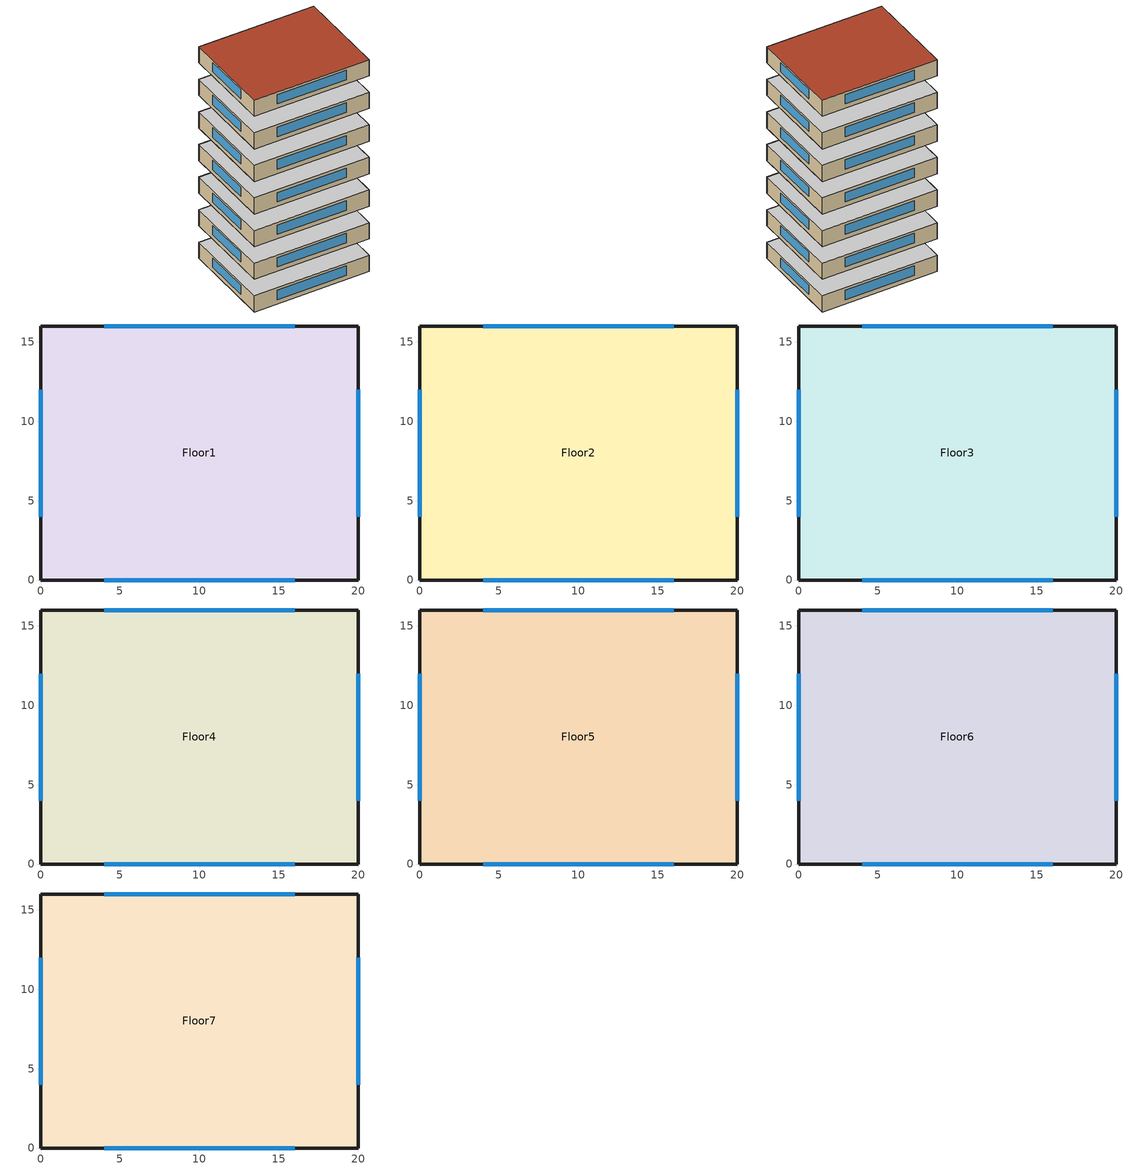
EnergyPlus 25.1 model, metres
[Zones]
Floor1
 floor ground (GroundFloor): 0,0 0,16 20,16 20,0 z0
 wall outside (ExteriorWall): 0,16 20,16 20,0 0,0 0,16 z0:3
 window (WindowConstruction): 16,0 4,0 / 4,16 16,16 / 20,12 20,4 / 0,4 0,12 z0.8:2.5
Floor2
 floor to Floor1 (InteriorFloor): 0,0 0,16 20,16 20,0 z6
 wall outside (ExteriorWall): 0,16 20,16 20,0 0,0 0,16 z6:9
 window (WindowConstruction): 16,0 4,0 / 4,16 16,16 / 20,12 20,4 / 0,4 0,12 z6.8:8.5
Floor3
 floor to Floor2 (InteriorFloor): 0,0 0,16 20,16 20,0 z12
 wall outside (ExteriorWall): 0,16 20,16 20,0 0,0 0,16 z12:15
 window (WindowConstruction): 16,0 4,0 / 4,16 16,16 / 20,12 20,4 / 0,4 0,12 z12.8:14.5
Floor4
 floor to Floor3 (InteriorFloor): 0,0 0,16 20,16 20,0 z18
 wall outside (ExteriorWall): 0,16 20,16 20,0 0,0 0,16 z18:21
 window (WindowConstruction): 16,0 4,0 / 4,16 16,16 / 20,12 20,4 / 0,4 0,12 z18.8:20.5
Floor5
 floor to Floor4 (InteriorFloor): 0,0 0,16 20,16 20,0 z24
 wall outside (ExteriorWall): 0,16 20,16 20,0 0,0 0,16 z24:27
 window (WindowConstruction): 16,0 4,0 / 4,16 16,16 / 20,12 20,4 / 0,4 0,12 z24.8:26.5
Floor6
 floor to Floor5 (InteriorFloor): 0,0 0,16 20,16 20,0 z30
 wall outside (ExteriorWall): 0,16 20,16 20,0 0,0 0,16 z30:33
 window (WindowConstruction): 16,0 4,0 / 4,16 16,16 / 20,12 20,4 / 0,4 0,12 z30.8:32.5
Floor7
 floor to Floor6 (InteriorFloor): 0,0 0,16 20,16 20,0 z36
 wall outside (ExteriorWall): 0,16 20,16 20,0 0,0 0,16 z36:39
 window (WindowConstruction): 16,0 4,0 / 4,16 16,16 / 20,12 20,4 / 0,4 0,12 z36.8:38.5
 roof outside (Roof): 20,0 20,16 0,16 0,0 z39
[Building]
Sjostaden_2_7Zone: North Axis=0; Terrain=City; Loads Convergence Tolerance Value=0.04; Temperature Convergence Tolerance Value=0.4; Solar Distribution (for inter-zone)=FullInteriorAndExterior; Maximum Number of Warmup Days=25; Minimum Number of Warmup Days=6
[Site:Location]
Stockholm: Latitude=59.35; Longitude=17.95; Time Zone (CET)=1; Elevation (m)=44
[Site:GroundTemperature:BuildingSurface]
5, 5, 6, 8, 11, 14, 16, 16, 14, 11, 8, 5
[Site:GroundTemperature:Deep]
8, 8, 8, 8, 8, 8, 8, 8, 8, 8, 8, 8
[Material] Roughness=MediumRough
Concrete200: Thickness (m)=0.2; Conductivity (W/m-K)=1.7; Density (kg/m3)=2300; Specific Heat (J/kg-K)=900
Concrete150: Thickness (m)=0.15; Conductivity (W/m-K)=1.7; Density (kg/m3)=2300; Specific Heat (J/kg-K)=900
WallInsulation: Thickness (reduced for thermal bridge effect)=0.22; Conductivity (mineral wool) -> Effective U~0.14 W/m2K incl. bridges=0.035; Density=30; Specific Heat=840
RoofInsulation: Thickness (reduced for thermal bridge effect)=0.3; Density=30; Specific Heat=840; Conductivity -> Effective U~0.10 W/m2K incl. bridges=0.035
FloorInsulation: Density=30; Specific Heat=840; Thickness (reduced for ground edge thermal bridges)=0.1; Conductivity -> Effective U~0.28 W/m2K incl. edge bridges=0.035
[Construction]
ExteriorWall: Concrete200, WallInsulation
Roof: Concrete200, RoofInsulation
GroundFloor: Concrete200, FloorInsulation
InteriorFloor: Concrete150
WindowConstruction: TripleGlazing
[WindowMaterial:SimpleGlazingSystem]
TripleGlazing: U-Factor (W/m2K) - includes frame/install thermal bridge=1; Solar Heat Gain Coefficient (Swedish triple with coating)=0.45; Visible Transmittance=0.6
[DesignSpecification:OutdoorAir]
Swedish_OA_Spec: Outdoor Air Method=Flow/Area; Outdoor Air Flow per Zone Floor Area (m3/s/m2) = 0.35 l/s/m2=0.00035
[Zone]
Floor1: 0, 0, 0, 1, 1, 3, 960
Floor2: 0, 0, 3, 1, 1, 3, 960
Floor3: 0, 0, 6, 1, 1, 3, 960
Floor4: 0, 0, 9, 1, 1, 3, 960
Floor5: 0, 0, 12, 1, 1, 3, 960
Floor6: 0, 0, 15, 1, 1, 3, 960
Floor7: 0, 0, 18, 1, 1, 3, 960
[People] Schedule=OccupancySchedule; Calculation Method=People; Fraction Radiant=0.3; Sensible Heat Fraction=autocalculate; Activity Level Schedule=ActivityLevel
Name | Zone | Number of People | Number of People (extra 1)
Floor1_People | Floor1 | 10
Floor2_People | Floor2 | 10
Floor3_People | Floor3 | 10
Floor4_People | Floor4 |  | 11
Floor5_People | Floor5 | 11
Floor6_People | Floor6 | 11
Floor7_People | Floor7 | 10
[Lights] Schedule=LightingSchedule; Design Level Calculation Method=Watts/Area; Watts per Floor Area (Swedish LED standard)=4; Return Air Fraction=0; Fraction Radiant=0.4; Fraction Visible=0.2
Name | Zone
Floor1_Lights | Floor1
Floor2_Lights | Floor2
Floor3_Lights | Floor3
Floor4_Lights | Floor4
Floor5_Lights | Floor5
Floor6_Lights | Floor6
Floor7_Lights | Floor7
[ElectricEquipment]
Name | Zone | Schedule | Design Level Calculation Method | Watts per Floor Area (Swedish household) | Fraction Latent | Fraction Radiant | Fraction Lost | Design Level (W) = 1180W/7 zones | Fraction Latent (fan heat to air) | Design Level (W) | Zone Name (mechanical room) | Schedule Name (continuous) | Design Level (W) - hydronic pumps | Fraction Lost (to mechanical room) | Design Level (W) - controls, defrost, etc.
Floor1_Equipment | Floor1 | EquipmentSchedule | Watts/Area | 6 | 0 | 0.3 | 0
Floor2_Equipment | Floor2 | EquipmentSchedule | Watts/Area | 6 | 0 | 0.3 | 0
Floor3_Equipment | Floor3 | EquipmentSchedule | Watts/Area | 6 | 0 | 0.3 | 0
Floor4_Equipment | Floor4 | EquipmentSchedule | Watts/Area | 6 | 0 | 0.3 | 0
Floor5_Equipment | Floor5 | EquipmentSchedule | Watts/Area | 6 | 0 | 0.3 | 0
Floor6_Equipment | Floor6 | EquipmentSchedule | Watts/Area | 6 | 0 | 0.3 | 0
Floor7_Equipment | Floor7 | EquipmentSchedule | Watts/Area | 6 | 0 | 0.3 | 0
Floor1_FTX_Fan | Floor1 | FTX_FanSchedule | EquipmentLevel |  |  | 0.5 | 0 | 168 | 0
Floor2_FTX_Fan | Floor2 | FTX_FanSchedule | EquipmentLevel |  | 0 | 0.5 | 0 |  |  | 168
Floor3_FTX_Fan | Floor3 | FTX_FanSchedule | EquipmentLevel |  | 0 | 0.5 | 0 |  |  | 168
Floor4_FTX_Fan | Floor4 | FTX_FanSchedule | EquipmentLevel |  | 0 | 0.5 | 0 |  |  | 168
Floor5_FTX_Fan | Floor5 | FTX_FanSchedule | EquipmentLevel |  | 0 | 0.5 | 0 |  |  | 168
Floor6_FTX_Fan | Floor6 | FTX_FanSchedule | EquipmentLevel |  | 0 | 0.5 | 0 |  |  | 168
Floor7_FTX_Fan | Floor7 | FTX_FanSchedule | EquipmentLevel |  | 0 | 0.5 | 0 |  |  | 168
Building_CirculationPumps |  |  | EquipmentLevel |  | 0 | 0.8 |  |  |  |  | Floor1 | FTX_FanSchedule | 500 | 0.2
Building_HeatPumpAux |  |  | EquipmentLevel |  | 0 | 0.5 | 0.5 |  |  |  | Floor1 | FTX_FanSchedule |  |  | 200
[ZoneInfiltration:DesignFlowRate] Schedule=AlwaysOn; Design Flow Rate Calculation Method=AirChanges/Hour; Constant Term Coefficient=1; Temperature Term Coefficient=0; Velocity Term Coefficient=0.224; Velocity Squared Term Coefficient=0
Name | Zone | Air Changes per Hour (includes some ventilation effect) | Air Changes per Hour | Air Changes per Hour (top floor, more stack effect)
Floor1_Infiltration | Floor1 | 0.15
Floor2_Infiltration | Floor2 |  | 0.15
Floor3_Infiltration | Floor3 |  | 0.15
Floor4_Infiltration | Floor4 |  | 0.15
Floor5_Infiltration | Floor5 |  | 0.15
Floor6_Infiltration | Floor6 |  | 0.15
Floor7_Infiltration | Floor7 |  |  | 0.2
[ZoneHVAC:IdealLoadsAirSystem] Availability Schedule=AlwaysOn; Maximum Heating Supply Air Temperature=50; Minimum Cooling Supply Air Temperature=13; Maximum Heating Supply Air Humidity Ratio=0.0156; Minimum Cooling Supply Air Humidity Ratio=0.0077; Heating Limit=NoLimit; Maximum Heating Air Flow Rate=autosize; Cooling Limit=NoLimit; Maximum Cooling Air Flow Rate=autosize; Dehumidification Control Type=ConstantSupplyHumidityRatio; Humidification Control Type=ConstantSupplyHumidityRatio; Design Specification Outdoor Air Object Name (BBR 0.35 l/s/m2)=Swedish_OA_Spec; Demand Controlled Ventilation Type=None; Outdoor Air Economizer Type=NoEconomizer; Heat Recovery Type (Swedish FTX - sensible only)=Sensible; Sensible Heat Recovery Effectiveness (field performance, not lab-rated)=0.7; Latent Heat Recovery Effectiveness (sensible-only system)=0
Floor1_IdealLoads; Floor2_IdealLoads; Floor3_IdealLoads; Floor4_IdealLoads; Floor5_IdealLoads; Floor6_IdealLoads; Floor7_IdealLoads
[Zone equipment]
Floor1: Floor1_IdealLoads
Floor2: Floor2_IdealLoads
Floor3: Floor3_IdealLoads
Floor4: Floor4_IdealLoads
Floor5: Floor5_IdealLoads
Floor6: Floor6_IdealLoads
Floor7: Floor7_IdealLoads
[ZoneControl:Thermostat]
Floor1_Thermostat: Floor1, ThermostatType, ThermostatSetpoint:DualSetpoint, Floor1_DualSetpoint
Floor2_Thermostat: Floor2, ThermostatType, ThermostatSetpoint:DualSetpoint, Floor2_DualSetpoint
Floor3_Thermostat: Floor3, ThermostatType, ThermostatSetpoint:DualSetpoint, Floor3_DualSetpoint
Floor4_Thermostat: Floor4, ThermostatType, ThermostatSetpoint:DualSetpoint, Floor4_DualSetpoint
Floor5_Thermostat: Floor5, ThermostatType, ThermostatSetpoint:DualSetpoint, Floor5_DualSetpoint
Floor6_Thermostat: Floor6, ThermostatType, ThermostatSetpoint:DualSetpoint, Floor6_DualSetpoint
Floor7_Thermostat: Floor7, ThermostatType, ThermostatSetpoint:DualSetpoint, Floor7_DualSetpoint
[ThermostatSetpoint:DualSetpoint]
Floor1_DualSetpoint; Floor2_DualSetpoint; Floor3_DualSetpoint; Floor4_DualSetpoint; Floor5_DualSetpoint; Floor6_DualSetpoint; Floor7_DualSetpoint: HeatingSetpoint, CoolingSetpoint
[Schedule:Constant]
AlwaysOn; FTX_FanSchedule: Fraction, 1
ActivityLevel: Any Number, 120
HeatingSetpoint: Temperature, 21
CoolingSetpoint: Temperature, 50
ThermostatType: Any Number, 4
[Schedule:Compact]
OccupancySchedule: Through: 12/31, For: AllDays, Until: 07:00, 0.9, Until: 09:00, 0.5, Until: 17:00, 0.2, Until: 22:00, 0.9, Until: 24:00, 0.9
LightingSchedule: Through: 12/31, For: AllDays, Until: 06:00, 0.05, Until: 08:00, 0.5, Until: 17:00, 0.1, Until: 22:00, 0.7, Until: 24:00, 0.3
EquipmentSchedule: Through: 12/31, For: AllDays, Until: 07:00, 0.3, Until: 09:00, 0.6, Until: 17:00, 0.3, Until: 22:00, 0.7, Until: 24:00, 0.4
